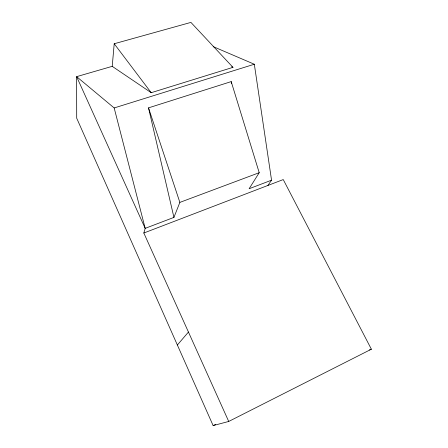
<?xml version="1.0" encoding="UTF-8"?>
<svg xmlns="http://www.w3.org/2000/svg" width="448" height="448" viewBox="0 0 448 448"><rect width="100%" height="100%" fill="white"/><g stroke="black" fill="none" stroke-linecap="round" stroke-linejoin="round"><path stroke-width="0.67" d="M112.218 66.338L114.212 43.747L190.921 22.4L232.971 67.351L151.2 92.697L112.218 66.338L76.625 76.653L76.703 118.199L213.136 425.6L228.721 421.45L371.375 349.199L283.248 179.57L143.83 233.016L228.721 421.45M143.83 233.016L145.186 228.357L114.173 107.951L76.625 76.653L145.186 228.357L173.93 217.398L179.861 202.395L148.518 107.862L231.202 81.609L259.218 172.698L249.127 188.737L271.55 180.191L254.324 64.243L213.175 46.614M267.926 185.444L271.55 180.191M177.363 344.999L188.451 332.058M213.136 425.6L215.628 424.346M369.415 349.95L371.375 349.199M179.861 202.395L259.218 172.698M114.173 107.951L254.324 64.243M231.711 66.769L232.971 67.351M114.212 43.747L151.2 92.697M148.518 107.862L173.93 217.398M231.202 81.609L231.549 83.67"/></g></svg>
